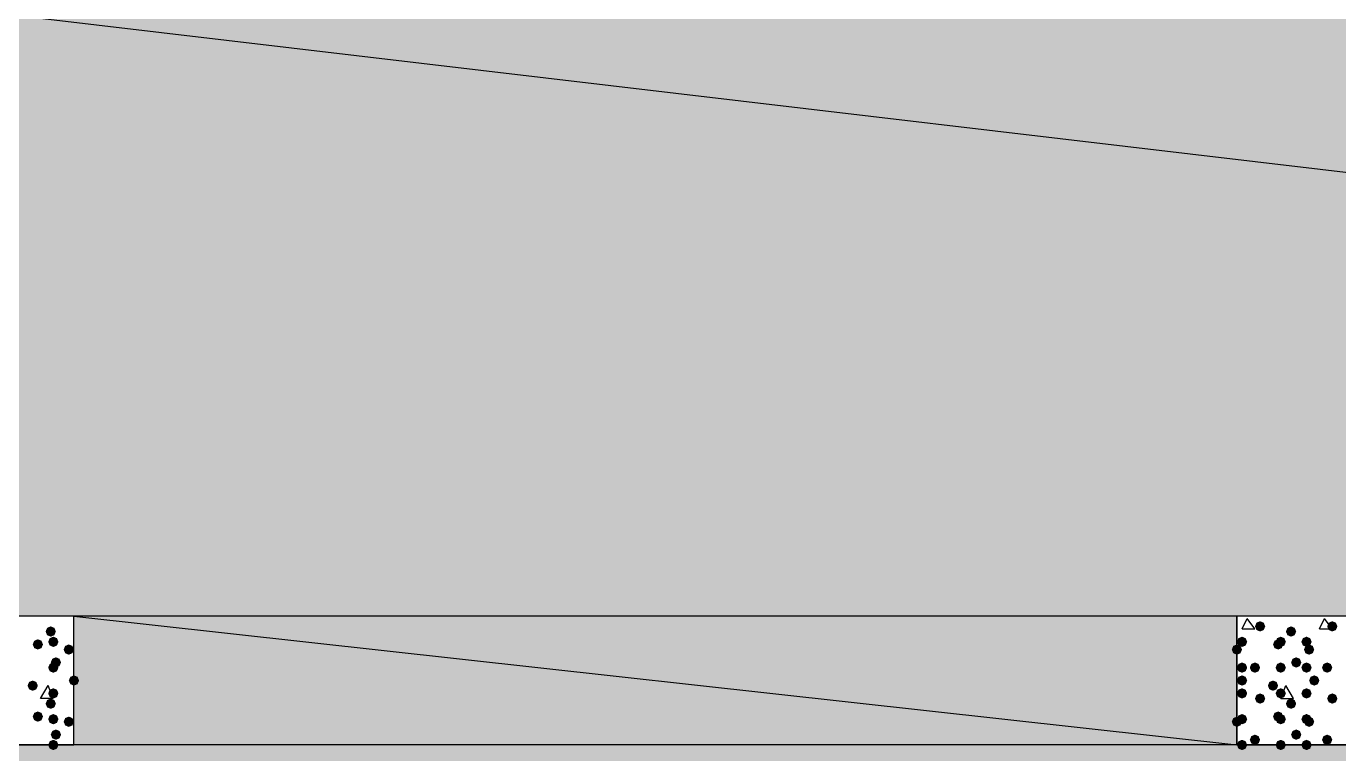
# Model space of a CAD drawing. Header units: millimetres. Extents: x 0 to 420, y 0 to 297.
# Drawn here: x 117.67 to 139.21, y 105.6 to 117.55 of the extents above; entities that cross this region are included whole.
import ezdxf

# ---------------------------------------------------------------- set-up
doc = ezdxf.new("R2010")
doc.units = ezdxf.units.MM
doc.layers.get('0').update_dxf_attribs({"linetype": 'CONTINUOUS'})

msp = doc.modelspace()

# ---------------------------------------------------------------- hatches: boundary and pattern name
at = {"true_color": 0x000008}
h = msp.add_hatch(color=0, dxfattribs=at)
h.paths.add_polyline_path([(201.125667, 126.915333), (39.708667, 126.915333), (201.125667, 107.865333)], flags=0)
h.paths.add_polyline_path([(39.708667, 126.915333), (201.125667, 107.865333), (39.708667, 107.865333)], flags=0)
h = msp.add_hatch(color=0, dxfattribs=at)
h.paths.add_polyline_path([(137.541, 107.865333), (118.448667, 107.865333), (137.541, 105.748667)], flags=0)
h.paths.add_polyline_path([(118.448667, 107.865333), (137.541, 105.748667), (118.448667, 105.748667)], flags=0)
at = {"true_color": 0x000007}
for points in [[(138.006667, 107.696), (137.981796, 107.636204), (137.922, 107.611333), (137.862204, 107.636204), (137.837333, 107.696), (137.862204, 107.755796), (137.922, 107.780667), (137.981796, 107.755796)], [(139.192, 107.696), (139.167129, 107.636204), (139.107333, 107.611333), (139.047538, 107.636204), (139.022667, 107.696), (139.047537, 107.755796), (139.107333, 107.780667), (139.167129, 107.755796)], [(118.152333, 107.611333), (118.127463, 107.551537), (118.067667, 107.526667), (118.007871, 107.551537), (117.983, 107.611333), (118.007871, 107.671129), (118.067667, 107.696), (118.127462, 107.671129)], [(118.194667, 107.442), (118.169796, 107.382204), (118.11, 107.357333), (118.050204, 107.382204), (118.025333, 107.442), (118.050204, 107.501796), (118.11, 107.526667), (118.169796, 107.501796)], [(137.710333, 107.442), (137.685463, 107.382204), (137.625667, 107.357333), (137.565871, 107.382204), (137.541, 107.442), (137.565871, 107.501796), (137.625667, 107.526667), (137.685462, 107.501796)], [(138.345333, 107.442), (138.320463, 107.382204), (138.260667, 107.357333), (138.200871, 107.382204), (138.176, 107.442), (138.200871, 107.501796), (138.260667, 107.526667), (138.320462, 107.501796)], [(138.514667, 107.611333), (138.489796, 107.551537), (138.43, 107.526667), (138.370204, 107.551537), (138.345333, 107.611333), (138.370204, 107.671129), (138.43, 107.696), (138.489796, 107.671129)], [(138.768667, 107.442), (138.743796, 107.382204), (138.684, 107.357333), (138.624204, 107.382204), (138.599333, 107.442), (138.624204, 107.501796), (138.684, 107.526667), (138.743796, 107.501796)], [(117.940667, 107.399667), (117.915796, 107.339871), (117.856, 107.315), (117.796204, 107.339871), (117.771333, 107.399667), (117.796204, 107.459462), (117.856, 107.484333), (117.915796, 107.459463)], [(118.448667, 107.315), (118.423796, 107.255204), (118.364, 107.230333), (118.304204, 107.255204), (118.279333, 107.315), (118.304204, 107.374796), (118.364, 107.399667), (118.423796, 107.374796)], [(137.625667, 107.315), (137.600796, 107.255204), (137.541, 107.230333), (137.481204, 107.255204), (137.456333, 107.315), (137.481204, 107.374796), (137.541, 107.399667), (137.600796, 107.374796)], [(138.303, 107.399667), (138.278129, 107.339871), (138.218333, 107.315), (138.158537, 107.339871), (138.133667, 107.399667), (138.158537, 107.459462), (138.218333, 107.484333), (138.278129, 107.459463)], [(138.811, 107.315), (138.786129, 107.255204), (138.726333, 107.230333), (138.666538, 107.255204), (138.641667, 107.315), (138.666537, 107.374796), (138.726333, 107.399667), (138.786129, 107.374796)], [(118.194667, 107.018667), (118.169796, 106.958871), (118.11, 106.934), (118.050204, 106.958871), (118.025333, 107.018667), (118.050204, 107.078462), (118.11, 107.103333), (118.169796, 107.078463)], [(118.237, 107.103333), (118.212129, 107.043538), (118.152333, 107.018667), (118.092538, 107.043538), (118.067667, 107.103333), (118.092537, 107.163129), (118.152333, 107.188), (118.212129, 107.163129)], [(137.710333, 107.018667), (137.685463, 106.958871), (137.625667, 106.934), (137.565871, 106.958871), (137.541, 107.018667), (137.565871, 107.078462), (137.625667, 107.103333), (137.685462, 107.078463)], [(137.922, 107.018667), (137.897129, 106.958871), (137.837333, 106.934), (137.777538, 106.958871), (137.752667, 107.018667), (137.777537, 107.078462), (137.837333, 107.103333), (137.897129, 107.078463)], [(138.345333, 107.018667), (138.320463, 106.958871), (138.260667, 106.934), (138.200871, 106.958871), (138.176, 107.018667), (138.200871, 107.078462), (138.260667, 107.103333), (138.320462, 107.078463)], [(138.599333, 107.103333), (138.574463, 107.043538), (138.514667, 107.018667), (138.454871, 107.043538), (138.43, 107.103333), (138.454871, 107.163129), (138.514667, 107.188), (138.574462, 107.163129)], [(138.768667, 107.018667), (138.743796, 106.958871), (138.684, 106.934), (138.624204, 106.958871), (138.599333, 107.018667), (138.624204, 107.078462), (138.684, 107.103333), (138.743796, 107.078463)], [(139.107333, 107.018667), (139.082462, 106.958871), (139.022667, 106.934), (138.962871, 106.958871), (138.938, 107.018667), (138.962871, 107.078462), (139.022667, 107.103333), (139.082462, 107.078463)], [(118.533333, 106.807), (118.508463, 106.747204), (118.448667, 106.722333), (118.388871, 106.747204), (118.364, 106.807), (118.388871, 106.866796), (118.448667, 106.891667), (118.508462, 106.866796)], [(137.710333, 106.807), (137.685463, 106.747204), (137.625667, 106.722333), (137.565871, 106.747204), (137.541, 106.807), (137.565871, 106.866796), (137.625667, 106.891667), (137.685462, 106.866796)], [(138.895667, 106.807), (138.870796, 106.747204), (138.811, 106.722333), (138.751204, 106.747204), (138.726333, 106.807), (138.751204, 106.866796), (138.811, 106.891667), (138.870796, 106.866796)], [(117.856, 106.722333), (117.831129, 106.662537), (117.771333, 106.637667), (117.711537, 106.662537), (117.686667, 106.722333), (117.711537, 106.782129), (117.771333, 106.807), (117.831129, 106.782129)], [(118.194667, 106.595333), (118.169796, 106.535538), (118.11, 106.510667), (118.050204, 106.535538), (118.025333, 106.595333), (118.050204, 106.655129), (118.11, 106.68), (118.169796, 106.655129)], [(137.710333, 106.595333), (137.685463, 106.535538), (137.625667, 106.510667), (137.565871, 106.535538), (137.541, 106.595333), (137.565871, 106.655129), (137.625667, 106.68), (137.685462, 106.655129)], [(138.218333, 106.722333), (138.193463, 106.662537), (138.133667, 106.637667), (138.073871, 106.662537), (138.049, 106.722333), (138.073871, 106.782129), (138.133667, 106.807), (138.193462, 106.782129)], [(138.345333, 106.595333), (138.320463, 106.535538), (138.260667, 106.510667), (138.200871, 106.535538), (138.176, 106.595333), (138.200871, 106.655129), (138.260667, 106.68), (138.320462, 106.655129)], [(138.768667, 106.595333), (138.743796, 106.535538), (138.684, 106.510667), (138.624204, 106.535538), (138.599333, 106.595333), (138.624204, 106.655129), (138.684, 106.68), (138.743796, 106.655129)], [(118.152333, 106.426), (118.127463, 106.366204), (118.067667, 106.341333), (118.007871, 106.366204), (117.983, 106.426), (118.007871, 106.485796), (118.067667, 106.510667), (118.127462, 106.485796)], [(138.006667, 106.510667), (137.981796, 106.450871), (137.922, 106.426), (137.862204, 106.450871), (137.837333, 106.510667), (137.862204, 106.570462), (137.922, 106.595333), (137.981796, 106.570463)], [(138.514667, 106.426), (138.489796, 106.366204), (138.43, 106.341333), (138.370204, 106.366204), (138.345333, 106.426), (138.370204, 106.485796), (138.43, 106.510667), (138.489796, 106.485796)], [(139.192, 106.510667), (139.167129, 106.450871), (139.107333, 106.426), (139.047538, 106.450871), (139.022667, 106.510667), (139.047537, 106.570462), (139.107333, 106.595333), (139.167129, 106.570463)], [(117.940667, 106.214333), (117.915796, 106.154537), (117.856, 106.129667), (117.796204, 106.154537), (117.771333, 106.214333), (117.796204, 106.274129), (117.856, 106.299), (117.915796, 106.274129)], [(118.194667, 106.172), (118.169796, 106.112204), (118.11, 106.087333), (118.050204, 106.112204), (118.025333, 106.172), (118.050204, 106.231796), (118.11, 106.256667), (118.169796, 106.231796)], [(137.710333, 106.172), (137.685463, 106.112204), (137.625667, 106.087333), (137.565871, 106.112204), (137.541, 106.172), (137.565871, 106.231796), (137.625667, 106.256667), (137.685462, 106.231796)], [(138.303, 106.214333), (138.278129, 106.154537), (138.218333, 106.129667), (138.158537, 106.154537), (138.133667, 106.214333), (138.158537, 106.274129), (138.218333, 106.299), (138.278129, 106.274129)], [(138.345333, 106.172), (138.320463, 106.112204), (138.260667, 106.087333), (138.200871, 106.112204), (138.176, 106.172), (138.200871, 106.231796), (138.260667, 106.256667), (138.320462, 106.231796)], [(138.768667, 106.172), (138.743796, 106.112204), (138.684, 106.087333), (138.624204, 106.112204), (138.599333, 106.172), (138.624204, 106.231796), (138.684, 106.256667), (138.743796, 106.231796)], [(118.448667, 106.129667), (118.423796, 106.069871), (118.364, 106.045), (118.304204, 106.069871), (118.279333, 106.129667), (118.304204, 106.189462), (118.364, 106.214333), (118.423796, 106.189463)], [(137.625667, 106.129667), (137.600796, 106.069871), (137.541, 106.045), (137.481204, 106.069871), (137.456333, 106.129667), (137.481204, 106.189462), (137.541, 106.214333), (137.600796, 106.189463)], [(138.811, 106.129667), (138.786129, 106.069871), (138.726333, 106.045), (138.666538, 106.069871), (138.641667, 106.129667), (138.666537, 106.189462), (138.726333, 106.214333), (138.786129, 106.189463)], [(118.194667, 105.748667), (118.169796, 105.688871), (118.11, 105.664), (118.050204, 105.688871), (118.025333, 105.748667), (118.050204, 105.808462), (118.11, 105.833333), (118.169796, 105.808463)], [(118.237, 105.918), (118.212129, 105.858204), (118.152333, 105.833333), (118.092538, 105.858204), (118.067667, 105.918), (118.092537, 105.977796), (118.152333, 106.002667), (118.212129, 105.977796)], [(137.710333, 105.748667), (137.685463, 105.688871), (137.625667, 105.664), (137.565871, 105.688871), (137.541, 105.748667), (137.565871, 105.808462), (137.625667, 105.833333), (137.685462, 105.808463)], [(137.922, 105.833333), (137.897129, 105.773538), (137.837333, 105.748667), (137.777538, 105.773538), (137.752667, 105.833333), (137.777537, 105.893129), (137.837333, 105.918), (137.897129, 105.893129)], [(138.345333, 105.748667), (138.320463, 105.688871), (138.260667, 105.664), (138.200871, 105.688871), (138.176, 105.748667), (138.200871, 105.808462), (138.260667, 105.833333), (138.320462, 105.808463)], [(138.599333, 105.918), (138.574463, 105.858204), (138.514667, 105.833333), (138.454871, 105.858204), (138.43, 105.918), (138.454871, 105.977796), (138.514667, 106.002667), (138.574462, 105.977796)], [(138.768667, 105.748667), (138.743796, 105.688871), (138.684, 105.664), (138.624204, 105.688871), (138.599333, 105.748667), (138.624204, 105.808462), (138.684, 105.833333), (138.743796, 105.808463)], [(139.107333, 105.833333), (139.082462, 105.773538), (139.022667, 105.748667), (138.962871, 105.773538), (138.938, 105.833333), (138.962871, 105.893129), (139.022667, 105.918), (139.082462, 105.893129)]]:
    msp.add_hatch(color=0, dxfattribs=at).paths.add_polyline_path(points, flags=0)
at = {"true_color": 0x000008}
h = msp.add_hatch(color=0, dxfattribs=at)
h.paths.add_polyline_path([(385.826, 105.748667), (39.708667, 105.748667), (385.826, 86.656333)], flags=0)
h.paths.add_polyline_path([(39.708667, 105.748667), (385.826, 86.656333), (39.708667, 86.656333)], flags=0)

# ---------------------------------------------------------------- linework, layer by layer
at = {"color": 0, "true_color": 0x000008}
for points in [[(201.125667, 126.915333), (39.708667, 126.915333), (201.125667, 107.865333)], [(39.708667, 126.915333), (201.125667, 107.865333), (39.708667, 107.865333)], [(137.541, 107.865333), (118.448667, 107.865333), (137.541, 105.748667)], [(118.448667, 107.865333), (137.541, 105.748667), (118.448667, 105.748667)], [(385.826, 105.748667), (39.708667, 105.748667), (385.826, 86.656333)]]:
    msp.add_lwpolyline(points, close=True, dxfattribs=at)
at = {"color": 0, "true_color": 0x000007}
for points in [[(116.332, 107.865333), (116.332, 105.748667), (118.448667, 105.748667), (118.448667, 107.865333)], [(137.541, 107.865333), (137.541, 105.748667), (139.657667, 105.748667), (139.657667, 107.865333)]]:
    msp.add_lwpolyline(points, close=True, dxfattribs=at)
for points in [[(137.625667, 107.653667), (137.710333, 107.823)], [(137.837333, 107.653667), (137.710333, 107.823)], [(138.895667, 107.653667), (138.980333, 107.823)], [(139.107333, 107.653667), (138.980333, 107.823)], [(137.625667, 107.653667), (137.837333, 107.653667)], [(138.895667, 107.653667), (139.107333, 107.653667)], [(118.11, 106.510667), (117.898333, 106.510667), (118.025333, 106.722333)], [(118.11, 106.510667), (118.025333, 106.722333)], [(138.260667, 106.510667), (138.345333, 106.722333)], [(138.472333, 106.510667), (138.345333, 106.722333)], [(138.260667, 106.510667), (138.472333, 106.510667)]]:
    msp.add_lwpolyline(points, dxfattribs=at)

doc.saveas('drawing.dxf')
